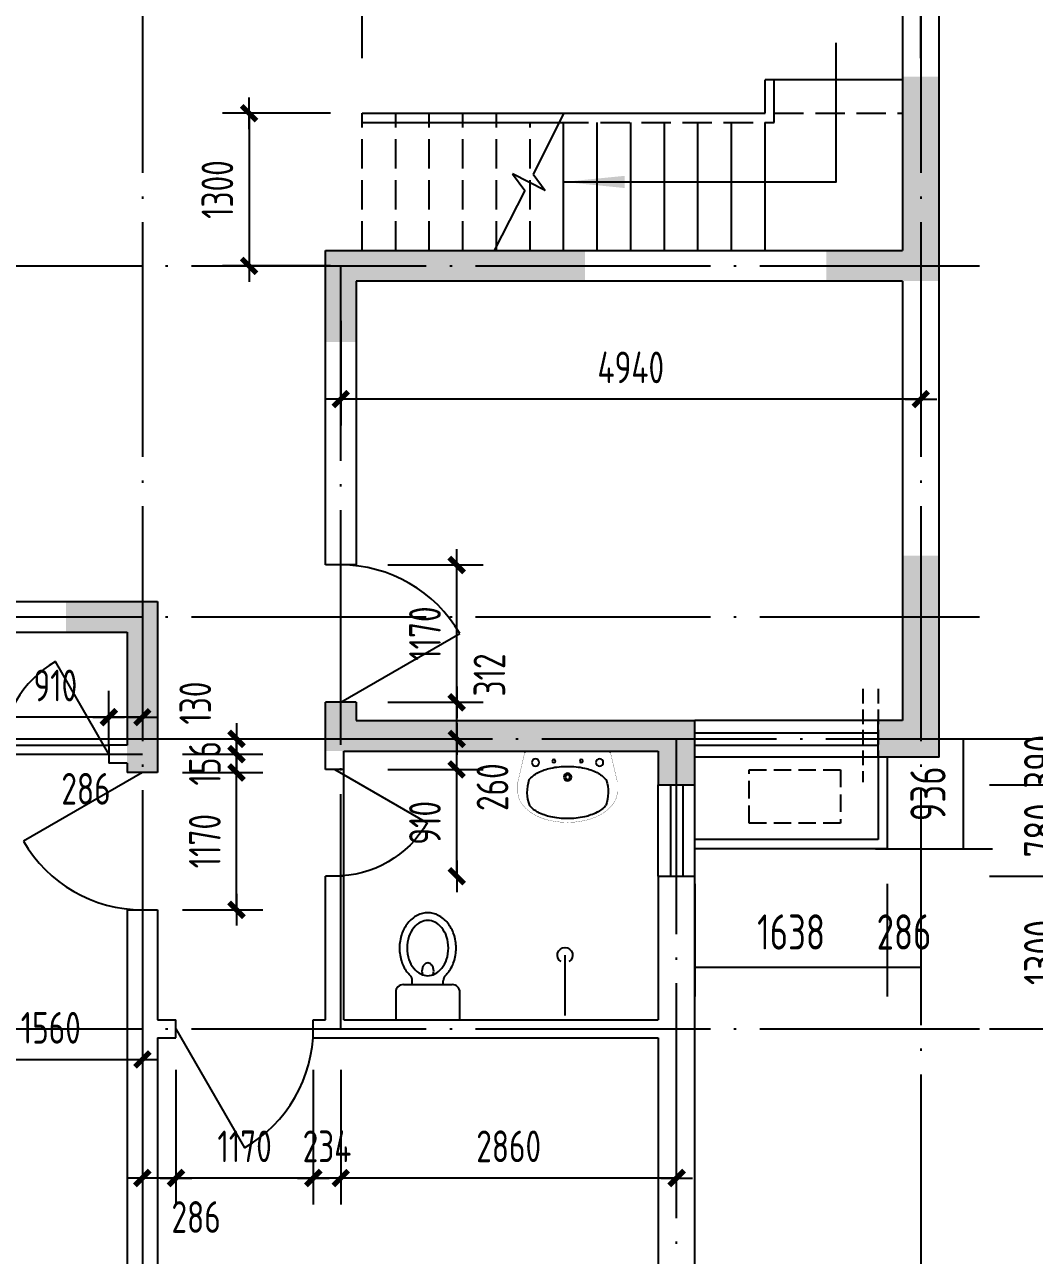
# Model space of a CAD drawing. Extents: x -726032 to 135930, y -151624 to 587044.
# Drawn here: x -323813 to -315213, y 466554 to 477039 of the extents above; entities that cross this region are included whole.
import ezdxf
from ezdxf.enums import TextEntityAlignment as Align

# ---------------------------------------------------------------- set-up
doc = ezdxf.new("R2010")
doc.units = 0
doc.header["$LTSCALE"] = 1000
doc.header["$MEASUREMENT"] = 0
doc.linetypes.add('DASH', pattern=[0.35, 0.25, -0.1])
doc.linetypes.add('DOTE', pattern=[2.42, 2, -0.2, 0.02, -0.2])
doc.layers.get('0').update_dxf_attribs({"linetype": 'CONTINUOUS'})
doc.layers.get('DEFPOINTS').update_dxf_attribs({"color": 1, "linetype": 'CONTINUOUS'})
for name, color, linetype in [('COLUMN', 170, 'CONTINUOUS'), ('DOTE', 8, 'DOTE'), ('GROUND', 45, 'CONTINUOUS'), ('LVTRY', 6, 'CONTINUOUS'), ('PUB_DIM', 245, 'CONTINUOUS'), ('ROOF', 4, 'CONTINUOUS'), ('STAIR', 42, 'CONTINUOUS'), ('WALL', 255, 'CONTINUOUS'), ('WINDOW', 155, 'CONTINUOUS'), ('WINDOW_TEXT', 7, 'CONTINUOUS'), ('空调', 245, 'CONTINUOUS')]:
    doc.layers.add(name, color=color, linetype=linetype)
doc.styles.add('DIM_FONT', font='isocp.shx', dxfattribs={"width": 0.8})
doc.styles.add('SIMPLEX', font='SIMPLEX.SHX')
doc.dimstyles.new('DIMA', dxfattribs={"dimtxt": 300, "dimasz": 1, "dimexe": 250, "dimexo": 300, "dimgap": 150, "dimtad": 1, "dimdec": 0, "dimzin": 0, "dimdsep": 46, "dimtxsty": 'DIM_FONT', "dimcen": 0.09, "dimse1": 1, "dimclrt": 142, "dimadec": 0, "dimazin": 0, "dimtfac": 1, "dimtdec": 0, "dimtix": 1, "dimtmove": 2, "dimatfit": 3, "dimfxl": 1, "dimtolj": 1, "dimtzin": 0, "dimarcsym": 0})
doc.dimstyles.new('DIMN', dxfattribs={"dimtxt": 300, "dimasz": 1, "dimexe": 250, "dimexo": 300, "dimgap": 150, "dimtad": 1, "dimdec": 0, "dimzin": 0, "dimdsep": 46, "dimtxsty": 'DIM_FONT', "dimcen": 0.09, "dimclrt": 142, "dimadec": 0, "dimazin": 0, "dimtfac": 1, "dimtdec": 0, "dimtix": 1, "dimtmove": 2, "dimatfit": 3, "dimfxl": 1, "dimtolj": 1, "dimtzin": 0, "dimarcsym": 0})

# ---------------------------------------------------------------- blocks, each defined once
blk = doc.blocks.new('_DBLK')
blk.add_line((-0.5, 0), (0, -0.866))
blk.add_arc((-0.5, 0), 1, 300, 0)
at = {"layer": 'WINDOW_TEXT', "style": 'SIMPLEX', "flags": 9}
blk.add_attdef('A', text='', height=1, dxfattribs=at).set_placement((0, 1.5), align=Align.MIDDLE)
blk = doc.blocks.new('_DIMX')
blk.add_line((-150, 0), (150, 0))
at = {"const_width": 50}
blk.add_lwpolyline([(-70, -70), (70, 70)], dxfattribs=at)
blk = doc.blocks.new('*D1740')
at = {"layer": 'DEFPOINTS', "color": 0, "transparency": 16777216}
for p in [(-324006, 471139), (-324006, 470628), (-323096, 470628)]:
    blk.add_point(p, dxfattribs=at)
at = {"layer": 'PUB_DIM', "color": 0, "lineweight": -2, "transparency": 16777216}
for p, q in [((-324006, 470898), (-324006, 471364)), ((-323097, 471139), (-324005, 471139))]:
    blk.add_line(p, q, dxfattribs=at)
at = {"layer": 'PUB_DIM', "color": 0, "lineweight": -2, "transparency": 16777216, "xscale": 0.9, "yscale": 0.9, "zscale": 0.9, "rotation": 180}
blk.add_blockref('_DIMX', (-324006, 471139), dxfattribs=at)
at = {"layer": 'PUB_DIM', "color": 0, "lineweight": -2, "transparency": 16777216, "xscale": 0.9, "yscale": 0.9, "zscale": 0.9}
blk.add_blockref('_DIMX', (-323096, 471139), dxfattribs=at)
at = {"layer": 'PUB_DIM', "color": 142, "transparency": 16777216, "insert": (-323551, 471409), "char_height": 270, "attachment_point": 5, "style": 'DIM_FONT'}
blk.add_mtext('\\A1;910', dxfattribs=at)
blk = doc.blocks.new('*D501')
at = {"layer": 'DEFPOINTS', "color": 0, "transparency": 16777216}
for p in [(-322810, 469094), (-324370, 468834), (-322810, 468223)]:
    blk.add_point(p, dxfattribs=at)
at = {"layer": 'PUB_DIM', "color": 0, "lineweight": -2, "transparency": 16777216}
for p, q in [((-322810, 468824), (-322810, 467998)), ((-324370, 468564), (-324370, 467998)), ((-324369, 468223), (-322811, 468223))]:
    blk.add_line(p, q, dxfattribs=at)
at = {"layer": 'PUB_DIM', "color": 0, "lineweight": -2, "transparency": 16777216, "xscale": 0.9, "yscale": 0.9, "zscale": 0.9, "rotation": 180}
blk.add_blockref('_DIMX', (-324370, 468223), dxfattribs=at)
at = {"layer": 'PUB_DIM', "color": 0, "lineweight": -2, "transparency": 16777216, "xscale": 0.9, "yscale": 0.9, "zscale": 0.9}
blk.add_blockref('_DIMX', (-322810, 468223), dxfattribs=at)
at = {"layer": 'PUB_DIM', "color": 142, "transparency": 16777216, "insert": (-323590, 468493), "char_height": 270, "attachment_point": 5, "style": 'DIM_FONT'}
blk.add_mtext('\\A1;1560', dxfattribs=at)
blk = doc.blocks.new('_WBLK')
for p, q in [((-0.5, 0.5), (0.5, 0.5)), ((0.5, 0.1667), (-0.5, 0.1667)), ((0.5, -0.1667), (-0.5, -0.1667)), ((-0.5, -0.5), (0.5, -0.5))]:
    blk.add_line(p, q)
at = {"layer": 'WINDOW_TEXT', "style": 'SIMPLEX', "flags": 9}
blk.add_attdef('A', text='', height=1, dxfattribs=at).set_placement((0, 1.5), align=Align.MIDDLE)
blk = doc.blocks.new('*D1347')
at = {"layer": 'DEFPOINTS', "color": 0, "transparency": 16777216}
for p in [(-315896, 470954), (-315896, 470564), (-314851, 470564)]:
    blk.add_point(p, dxfattribs=at)
at = {"layer": 'PUB_DIM', "color": 0, "lineweight": -2, "transparency": 16777216}
for p, q in [((-315596, 470954), (-314601, 470954)), ((-314851, 470955), (-314851, 470956)), ((-314851, 470954), (-314851, 470564)), ((-315596, 470564), (-314601, 470564)), ((-314851, 470563), (-314851, 470562))]:
    blk.add_line(p, q, dxfattribs=at)
at = {"layer": 'PUB_DIM', "color": 0, "transparency": 16777216}
for points in [[(-314851, 470955), (-314851, 470955), (-314851, 470954)], [(-314851, 470563), (-314851, 470563), (-314851, 470564)]]:
    blk.add_solid(points, dxfattribs=at)
at = {"layer": 'PUB_DIM', "color": 142, "transparency": 16777216, "insert": (-315151, 470759), "char_height": 300, "attachment_point": 5, "rotation": 90, "style": 'DIM_FONT'}
blk.add_mtext('\\A1;390', dxfattribs=at)
blk = doc.blocks.new('*D1348')
at = {"layer": 'DEFPOINTS', "color": 0, "transparency": 16777216}
for p in [(-316865, 470954), (-316865, 470018), (-315819, 470018)]:
    blk.add_point(p, dxfattribs=at)
at = {"layer": 'PUB_DIM', "color": 0, "lineweight": -2, "transparency": 16777216}
for p, q in [((-316565, 470954), (-315569, 470954)), ((-315819, 470953), (-315819, 470019)), ((-316565, 470018), (-315569, 470018))]:
    blk.add_line(p, q, dxfattribs=at)
at = {"layer": 'PUB_DIM', "color": 0, "transparency": 16777216}
for points in [[(-315819, 470953), (-315819, 470953), (-315819, 470954)], [(-315819, 470019), (-315819, 470019), (-315819, 470018)]]:
    blk.add_solid(points, dxfattribs=at)
at = {"layer": 'PUB_DIM', "color": 142, "transparency": 16777216, "insert": (-316119, 470486), "char_height": 300, "attachment_point": 5, "rotation": 90, "style": 'DIM_FONT'}
blk.add_mtext('\\A1;936', dxfattribs=at)
blk = doc.blocks.new('*D1349')
at = {"layer": 'DEFPOINTS', "color": 0, "transparency": 16777216}
for p in [(-316466, 470018), (-316180, 470018), (-316180, 469009)]:
    blk.add_point(p, dxfattribs=at)
at = {"layer": 'PUB_DIM', "color": 0, "lineweight": -2, "transparency": 16777216}
for p, q in [((-316466, 469718), (-316466, 468759)), ((-316180, 469718), (-316180, 468759)), ((-316467, 469009), (-316468, 469009)), ((-316466, 469009), (-316180, 469009)), ((-316179, 469009), (-316178, 469009))]:
    blk.add_line(p, q, dxfattribs=at)
at = {"layer": 'PUB_DIM', "color": 0, "transparency": 16777216}
for points in [[(-316467, 469010), (-316467, 469009), (-316466, 469009)], [(-316179, 469010), (-316179, 469009), (-316180, 469009)]]:
    blk.add_solid(points, dxfattribs=at)
at = {"layer": 'PUB_DIM', "color": 142, "transparency": 16777216, "insert": (-316323, 469309), "char_height": 300, "attachment_point": 5, "style": 'DIM_FONT'}
blk.add_mtext('\\A1;286', dxfattribs=at)
blk = doc.blocks.new('*D1350')
at = {"layer": 'DEFPOINTS', "color": 0, "transparency": 16777216}
for p in [(-315896, 470564), (-315896, 469784), (-314851, 469784)]:
    blk.add_point(p, dxfattribs=at)
at = {"layer": 'PUB_DIM', "color": 0, "lineweight": -2, "transparency": 16777216}
for p, q in [((-315596, 470564), (-314601, 470564)), ((-314851, 470563), (-314851, 469785)), ((-315596, 469784), (-314601, 469784))]:
    blk.add_line(p, q, dxfattribs=at)
at = {"layer": 'PUB_DIM', "color": 0, "transparency": 16777216}
for points in [[(-314851, 470563), (-314851, 470563), (-314851, 470564)], [(-314851, 469785), (-314851, 469785), (-314851, 469784)]]:
    blk.add_solid(points, dxfattribs=at)
at = {"layer": 'PUB_DIM', "color": 142, "transparency": 16777216, "insert": (-315151, 470174), "char_height": 300, "attachment_point": 5, "rotation": 90, "style": 'DIM_FONT'}
blk.add_mtext('\\A1;780', dxfattribs=at)
blk = doc.blocks.new('*D1351')
at = {"layer": 'DEFPOINTS', "color": 0, "transparency": 16777216}
for p in [(-315896, 469784), (-315896, 468484), (-314851, 468484)]:
    blk.add_point(p, dxfattribs=at)
at = {"layer": 'PUB_DIM', "color": 0, "lineweight": -2, "transparency": 16777216}
for p, q in [((-315596, 469784), (-314601, 469784)), ((-314851, 469783), (-314851, 468485)), ((-315596, 468484), (-314601, 468484))]:
    blk.add_line(p, q, dxfattribs=at)
at = {"layer": 'PUB_DIM', "color": 0, "transparency": 16777216}
for points in [[(-314851, 469783), (-314851, 469783), (-314851, 469784)], [(-314851, 468485), (-314851, 468485), (-314851, 468484)]]:
    blk.add_solid(points, dxfattribs=at)
at = {"layer": 'PUB_DIM', "color": 142, "transparency": 16777216, "insert": (-315151, 469134), "char_height": 300, "attachment_point": 5, "rotation": 90, "style": 'DIM_FONT'}
blk.add_mtext('\\A1;1300', dxfattribs=at)
blk = doc.blocks.new('_ARROW')
blk.add_solid([(0, 0), (-1, 0.1), (-1, -0.1)])
blk = doc.blocks.new('M_E11')
for p, q in [((-280, -10), (-280, 0)), ((280, 0), (280, -10)), ((-250.5, -188.9), (-250.5, -185.7)), ((-247.8, -182.8), (-250.2, -184.9))]:
    blk.add_line(p, q)
at = {"const_width": 1.5}
for points in [[(-280, 0), (280, 0)], [(-325.7, -199.5), (-280, -5)], [(325.7, -203.7), (280, -5)]]:
    blk.add_lwpolyline(points, dxfattribs=at)
for points in [[(253, -188.3, 0.098208), (193.2, -140.8, 0.066287), (110.4, -111.4, 0.052428), (0, -99.8, 0.052428), (-110.4, -111.4, 0.066287), (-193.2, -140.8, 0.093876), (-250.8, -185.7, 0.171377)], [(-249.5, -357.7, 0.091341), (-193.2, -401.2, 0.066287), (-110.4, -430.6, 0.052428), (0, -442.2, 0.052428), (110.4, -430.6, 0.066287), (193.2, -401.2, 0.091756), (249.7, -357.5, 0.171377)]]:
    blk.add_lwpolyline(points, format="xyb")
for points in [[(-325.7, -199.5, 0.008223), (-325.7, -203.7, 0.149285)], [(-325.7, -265.7, 0.149285), (-304.4, -336.6, 0.107079), (-230.9, -407.7, 0.075625), (-131, -450.5, 0.062436), (-0.8, -467.3, 0.062436), (129.6, -451.5, 0.075625), (229.8, -409.6, 0.107079), (303.8, -339.1, 0.149285), (325.7, -268.3, 0.005205), (325.7, -265.7, 0.086596)]]:
    blk.add_lwpolyline(points, format="xyb", dxfattribs=at)
at = {"const_width": 1.5, "flags": 128}
for points in [[(-325.7, -203.7), (-325.7, -268.3)], [(325.7, -203.7), (325.7, -268.3)]]:
    blk.add_lwpolyline(points, dxfattribs=at)
at = {"flags": 128}
for points in [[(-253, -188.3, 0.172546), (-249.7, -357.5, 0.726395)], [(253, -188.3, -0.172546), (249.7, -357.5, -0.726395)]]:
    blk.add_lwpolyline(points, format="xyb", dxfattribs=at)
for centre, radius in [((-210, -75), 24), ((-210, -75), 24), ((-210, -75), 24), ((-90, -65), 10), ((90, -65), 10), ((210, -75), 24), ((0, -170), 25), ((0, -170), 15)]:
    blk.add_circle(centre, radius)
blk.add_arc((-249.5, -185.7), 1, 131.32236, 180)
at = {"width": 0.8, "flags": 9}
for tag in ['XSIZE', 'YSIZE']:
    blk.add_attdef(tag, (0, 0), '', height=0.5, dxfattribs=at)
blk = doc.blocks.new('_LV5')
for p, q in [((210.1, 0), (-210.1, 0)), ((-210.1, 0), (-210.1, -180)), ((210.1, -180), (210.1, 0)), ((160.1, -230), (-160.1, -230)), ((-101.4, -230), (-101.4, -254.3)), ((101.4, -230), (101.4, -254.1))]:
    blk.add_line(p, q)
blk.add_lwpolyline([(-135.1, -469.4, 0.080312), (-123, -544.2, 0.089014), (-91.8, -601.5, 0.104918), (-45.6, -639.3, 0.119812), (0.1, -650.4, 0.119812), (45.8, -639.3, 0.104918), (92, -601.5, 0.089014), (123.2, -544.2, 0.080312), (135.3, -469.4, 0.080312), (123.2, -394.6, 0.089014), (92, -337.3, 0.104918), (45.8, -299.5, 0.119812), (0.1, -288.4, 0.119812), (-45.6, -299.5, 0.104918), (-91.8, -337.3, 0.089014), (-123, -394.6, 0.080312)], format="xyb", close=True)
for points in [[(-38.7, -318.5, 0.073567), (-35.6, -339.5, 0.084454), (-27.4, -356, 0.10642), (-14.1, -367.8, 0.129709), (0, -371.5, 0.129709), (14.1, -367.8, 0.10642), (27.4, -356, 0.084454), (35.6, -339.5, 0.073567), (38.7, -318.5, 0.073567), (35.6, -297.5, 0.014016), (34.7, -294.6, 0.10642)], [(-34.7, -294.7, 0.013578), (-35.6, -297.5, 0.073567), (-38.7, -318.5, 0.073567)]]:
    blk.add_lwpolyline(points, format="xyb")
for centre, radius, start, end in [((-160.1, -180), 50, 180, 270), ((160.1, -180), 50, 270, 0), ((52.2, -452.8), 234.6, 141.28635, 161.63333), ((20.4, -427.3), 193.8, 134.81437, 141.28635), ((-151.4, -254.3), 50, 314.81437, 0), ((151.4, -254.1), 50, 180, 225.25549), ((-20.2, -427.3), 193.8, 38.71365, 45.25549), ((-52, -452.8), 234.6, 18.36667, 38.71365), ((102.3, -469.4), 287.4, 161.63333, 180), ((-102.1, -469.4), 287.4, 0, 18.36667), ((102.3, -469.4), 287.4, 180, 198.36667), ((-102.1, -469.4), 287.4, 341.63333, 0), ((52.2, -486), 234.6, 198.36667, 218.71365), ((-52, -486), 234.6, 321.28635, 341.63333), ((20.4, -511.6), 193.8, 218.71365, 242.67141), ((-20.2, -511.6), 193.8, 297.32859, 321.28635), ((0.1, -550.8), 149.6, 242.67141, 270), ((0.1, -550.8), 149.6, 270, 297.32859)]:
    blk.add_arc(centre, radius, start, end)
blk = doc.blocks.new('_LV10')
blk.add_line((0, -37), (0, -432))
blk.add_arc((0, -432), 50, 121.03319, 58.96681)
blk = doc.blocks.new('*D2607')
at = {"layer": 'DEFPOINTS', "color": 0, "transparency": 16777216}
for p in [(-320990, 471266), (-320133, 471266), (-320990, 470954)]:
    blk.add_point(p, dxfattribs=at)
at = {"layer": 'PUB_DIM', "color": 0, "lineweight": -2, "transparency": 16777216}
for p, q in [((-320720, 471266), (-319908, 471266)), ((-320133, 470955), (-320133, 471265))]:
    blk.add_line(p, q, dxfattribs=at)
at = {"layer": 'PUB_DIM', "color": 0, "lineweight": -2, "transparency": 16777216, "xscale": 0.9, "yscale": 0.9, "zscale": 0.9}
for p, rotation in [((-320133, 471266), 90), ((-320133, 470954), 270)]:
    blk.add_blockref('_DIMX', p, dxfattribs=dict(at, rotation=rotation))
at = {"layer": 'PUB_DIM', "color": 142, "transparency": 16777216, "insert": (-319854, 471499), "char_height": 270, "attachment_point": 5, "rotation": 90, "style": 'DIM_FONT'}
blk.add_mtext('\\A1;312', dxfattribs=at)
blk = doc.blocks.new('*D2608')
at = {"layer": 'DEFPOINTS', "color": 0, "transparency": 16777216}
for p in [(-320990, 470954), (-320133, 470954), (-320990, 470694)]:
    blk.add_point(p, dxfattribs=at)
at = {"layer": 'PUB_DIM', "color": 0, "lineweight": -2, "transparency": 16777216}
for p, q in [((-320720, 470954), (-319908, 470954)), ((-320133, 470955), (-320133, 470956)), ((-320133, 470694), (-320133, 470954)), ((-320133, 470693), (-320133, 470692))]:
    blk.add_line(p, q, dxfattribs=at)
at = {"layer": 'PUB_DIM', "color": 0, "lineweight": -2, "transparency": 16777216, "xscale": 0.9, "yscale": 0.9, "zscale": 0.9}
for p, rotation in [((-320133, 470954), 270), ((-320133, 470694), 90)]:
    blk.add_blockref('_DIMX', p, dxfattribs=dict(at, rotation=rotation))
at = {"layer": 'PUB_DIM', "color": 142, "transparency": 16777216, "insert": (-319828, 470543), "char_height": 270, "attachment_point": 5, "rotation": 90, "style": 'DIM_FONT'}
blk.add_mtext('\\A1;260', dxfattribs=at)
blk = doc.blocks.new('*D2609')
at = {"layer": 'DEFPOINTS', "color": 0, "transparency": 16777216}
for p in [(-320990, 472436), (-320133, 472436), (-320990, 471266)]:
    blk.add_point(p, dxfattribs=at)
at = {"layer": 'PUB_DIM', "color": 0, "lineweight": -2, "transparency": 16777216}
for p, q in [((-320720, 472436), (-319908, 472436)), ((-320133, 471267), (-320133, 472435))]:
    blk.add_line(p, q, dxfattribs=at)
at = {"layer": 'PUB_DIM', "color": 0, "lineweight": -2, "transparency": 16777216, "xscale": 0.9, "yscale": 0.9, "zscale": 0.9}
for p, rotation in [((-320133, 472436), 90), ((-320133, 471266), 270)]:
    blk.add_blockref('_DIMX', p, dxfattribs=dict(at, rotation=rotation))
at = {"layer": 'PUB_DIM', "color": 142, "transparency": 16777216, "insert": (-320403, 471851), "char_height": 270, "attachment_point": 5, "rotation": 90, "style": 'DIM_FONT'}
blk.add_mtext('\\A1;1170', dxfattribs=at)
blk = doc.blocks.new('*D2610')
at = {"layer": 'DEFPOINTS', "color": 0, "transparency": 16777216}
for p in [(-320990, 470694), (-320133, 470694), (-320990, 469784)]:
    blk.add_point(p, dxfattribs=at)
at = {"layer": 'PUB_DIM', "color": 0, "lineweight": -2, "transparency": 16777216}
for p, q in [((-320720, 470694), (-319908, 470694)), ((-320133, 469785), (-320133, 470693))]:
    blk.add_line(p, q, dxfattribs=at)
at = {"layer": 'PUB_DIM', "color": 0, "lineweight": -2, "transparency": 16777216, "xscale": 0.9, "yscale": 0.9, "zscale": 0.9}
for p, rotation in [((-320133, 470694), 90), ((-320133, 469784), 270)]:
    blk.add_blockref('_DIMX', p, dxfattribs=dict(at, rotation=rotation))
at = {"layer": 'PUB_DIM', "color": 142, "transparency": 16777216, "insert": (-320403, 470239), "char_height": 270, "attachment_point": 5, "rotation": 90, "style": 'DIM_FONT'}
blk.add_mtext('\\A1;910', dxfattribs=at)
blk = doc.blocks.new('*D2611')
at = {"layer": 'DEFPOINTS', "color": 0, "transparency": 16777216}
for p in [(-321354, 468406), (-321120, 468406), (-321354, 467213)]:
    blk.add_point(p, dxfattribs=at)
at = {"layer": 'PUB_DIM', "color": 0, "lineweight": -2, "transparency": 16777216}
for p, q in [((-321354, 468136), (-321354, 466988)), ((-321355, 467213), (-321356, 467213)), ((-321120, 467213), (-321354, 467213)), ((-321119, 467213), (-321118, 467213))]:
    blk.add_line(p, q, dxfattribs=at)
at = {"layer": 'PUB_DIM', "color": 0, "lineweight": -2, "transparency": 16777216, "xscale": 0.9, "yscale": 0.9, "zscale": 0.9}
blk.add_blockref('_DIMX', (-321354, 467213), dxfattribs=at)
at = {"layer": 'PUB_DIM', "color": 0, "lineweight": -2, "transparency": 16777216, "xscale": 0.9, "yscale": 0.9, "zscale": 0.9, "rotation": 180}
blk.add_blockref('_DIMX', (-321120, 467213), dxfattribs=at)
at = {"layer": 'PUB_DIM', "color": 142, "transparency": 16777216, "insert": (-321237, 467483), "char_height": 270, "attachment_point": 5, "style": 'DIM_FONT'}
blk.add_mtext('\\A1;234', dxfattribs=at)
blk = doc.blocks.new('*D2612')
at = {"layer": 'DEFPOINTS', "color": 0, "transparency": 16777216}
for p in [(-323096, 471139), (-323096, 470628), (-322810, 470628)]:
    blk.add_point(p, dxfattribs=at)
at = {"layer": 'PUB_DIM', "color": 0, "lineweight": -2, "transparency": 16777216}
for p, q in [((-323096, 470898), (-323096, 471364)), ((-322811, 471139), (-323095, 471139))]:
    blk.add_line(p, q, dxfattribs=at)
at = {"layer": 'PUB_DIM', "color": 0, "lineweight": -2, "transparency": 16777216, "xscale": 0.9, "yscale": 0.9, "zscale": 0.9, "rotation": 180}
blk.add_blockref('_DIMX', (-323096, 471139), dxfattribs=at)
at = {"layer": 'PUB_DIM', "color": 0, "lineweight": -2, "transparency": 16777216, "xscale": 0.9, "yscale": 0.9, "zscale": 0.9}
blk.add_blockref('_DIMX', (-322810, 471139), dxfattribs=at)
at = {"layer": 'PUB_DIM', "color": 142, "transparency": 16777216, "insert": (-323290, 470529), "char_height": 270, "attachment_point": 5, "style": 'DIM_FONT'}
blk.add_mtext('\\A1;286', dxfattribs=at)
blk = doc.blocks.new('*D2613')
at = {"layer": 'DEFPOINTS', "color": 0, "transparency": 16777216}
for p in [(-322810, 468406), (-322524, 468406), (-322810, 467213)]:
    blk.add_point(p, dxfattribs=at)
at = {"layer": 'PUB_DIM', "color": 0, "lineweight": -2, "transparency": 16777216}
for p, q in [((-322810, 468136), (-322810, 466988)), ((-322525, 467213), (-322809, 467213))]:
    blk.add_line(p, q, dxfattribs=at)
at = {"layer": 'PUB_DIM', "color": 0, "lineweight": -2, "transparency": 16777216, "xscale": 0.9, "yscale": 0.9, "zscale": 0.9, "rotation": 180}
blk.add_blockref('_DIMX', (-322810, 467213), dxfattribs=at)
at = {"layer": 'PUB_DIM', "color": 0, "lineweight": -2, "transparency": 16777216, "xscale": 0.9, "yscale": 0.9, "zscale": 0.9}
blk.add_blockref('_DIMX', (-322524, 467213), dxfattribs=at)
at = {"layer": 'PUB_DIM', "color": 142, "transparency": 16777216, "insert": (-322352, 466881), "char_height": 270, "attachment_point": 5, "style": 'DIM_FONT'}
blk.add_mtext('\\A1;286', dxfattribs=at)
blk = doc.blocks.new('*D2614')
at = {"layer": 'DEFPOINTS', "color": 0, "transparency": 16777216}
for p in [(-322738, 470824), (-322008, 470824), (-322738, 470668)]:
    blk.add_point(p, dxfattribs=at)
at = {"layer": 'PUB_DIM', "color": 0, "lineweight": -2, "transparency": 16777216}
for p, q in [((-322468, 470824), (-321783, 470824)), ((-322008, 470825), (-322008, 470826)), ((-322008, 470668), (-322008, 470824)), ((-322008, 470667), (-322008, 470666))]:
    blk.add_line(p, q, dxfattribs=at)
at = {"layer": 'PUB_DIM', "color": 0, "lineweight": -2, "transparency": 16777216, "xscale": 0.9, "yscale": 0.9, "zscale": 0.9}
for p, rotation in [((-322008, 470824), 270), ((-322008, 470668), 90)]:
    blk.add_blockref('_DIMX', p, dxfattribs=dict(at, rotation=rotation))
at = {"layer": 'PUB_DIM', "color": 142, "transparency": 16777216, "insert": (-322278, 470746), "char_height": 270, "attachment_point": 5, "rotation": 90, "style": 'DIM_FONT'}
blk.add_mtext('\\A1;156', dxfattribs=at)
blk = doc.blocks.new('*D1354')
at = {"layer": 'DEFPOINTS', "color": 0, "transparency": 16777216}
for p in [(-322738, 470954), (-322008, 470954), (-322738, 470824)]:
    blk.add_point(p, dxfattribs=at)
at = {"layer": 'PUB_DIM', "color": 0, "lineweight": -2, "transparency": 16777216}
for p, q in [((-322468, 470954), (-321783, 470954)), ((-322008, 470955), (-322008, 470956)), ((-322008, 470824), (-322008, 470954)), ((-322468, 470824), (-321783, 470824)), ((-322008, 470823), (-322008, 470822))]:
    blk.add_line(p, q, dxfattribs=at)
at = {"layer": 'PUB_DIM', "color": 0, "lineweight": -2, "transparency": 16777216, "xscale": 0.9, "yscale": 0.9, "zscale": 0.9}
for p, rotation in [((-322008, 470954), 270), ((-322008, 470824), 90)]:
    blk.add_blockref('_DIMX', p, dxfattribs=dict(at, rotation=rotation))
at = {"layer": 'PUB_DIM', "color": 142, "transparency": 16777216, "insert": (-322359, 471259), "char_height": 270, "attachment_point": 5, "rotation": 90, "style": 'DIM_FONT'}
blk.add_mtext('\\A1;130', dxfattribs=at)
blk = doc.blocks.new('*D1355')
at = {"layer": 'DEFPOINTS', "color": 0, "transparency": 16777216}
for p in [(-322738, 470668), (-322008, 470668), (-322738, 469498)]:
    blk.add_point(p, dxfattribs=at)
at = {"layer": 'PUB_DIM', "color": 0, "lineweight": -2, "transparency": 16777216}
for p, q in [((-322468, 470668), (-321783, 470668)), ((-322008, 469499), (-322008, 470667)), ((-322468, 469498), (-321783, 469498))]:
    blk.add_line(p, q, dxfattribs=at)
at = {"layer": 'PUB_DIM', "color": 0, "lineweight": -2, "transparency": 16777216, "xscale": 0.9, "yscale": 0.9, "zscale": 0.9}
for p, rotation in [((-322008, 470668), 90), ((-322008, 469498), 270)]:
    blk.add_blockref('_DIMX', p, dxfattribs=dict(at, rotation=rotation))
at = {"layer": 'PUB_DIM', "color": 142, "transparency": 16777216, "insert": (-322278, 470083), "char_height": 270, "attachment_point": 5, "rotation": 90, "style": 'DIM_FONT'}
blk.add_mtext('\\A1;1170', dxfattribs=at)
blk = doc.blocks.new('*D2615')
at = {"layer": 'DEFPOINTS', "color": 0, "transparency": 16777216}
for p in [(-322524, 468406), (-321354, 468406), (-322524, 467213)]:
    blk.add_point(p, dxfattribs=at)
at = {"layer": 'PUB_DIM', "color": 0, "lineweight": -2, "transparency": 16777216}
for p, q in [((-322524, 468136), (-322524, 466988)), ((-321355, 467213), (-322523, 467213))]:
    blk.add_line(p, q, dxfattribs=at)
at = {"layer": 'PUB_DIM', "color": 0, "lineweight": -2, "transparency": 16777216, "xscale": 0.9, "yscale": 0.9, "zscale": 0.9, "rotation": 180}
blk.add_blockref('_DIMX', (-322524, 467213), dxfattribs=at)
at = {"layer": 'PUB_DIM', "color": 0, "lineweight": -2, "transparency": 16777216, "xscale": 0.9, "yscale": 0.9, "zscale": 0.9}
blk.add_blockref('_DIMX', (-321354, 467213), dxfattribs=at)
at = {"layer": 'PUB_DIM', "color": 142, "transparency": 16777216, "insert": (-321939, 467483), "char_height": 270, "attachment_point": 5, "style": 'DIM_FONT'}
blk.add_mtext('\\A1;1170', dxfattribs=at)
blk = doc.blocks.new('*D1356')
at = {"layer": 'DEFPOINTS', "color": 0, "transparency": 16777216}
for p in [(-320938, 476284), (-321901, 474984), (-320938, 474984)]:
    blk.add_point(p, dxfattribs=at)
at = {"layer": 'PUB_DIM', "color": 0, "lineweight": -2, "transparency": 16777216}
for p, q in [((-321208, 476284), (-322126, 476284)), ((-321901, 476283), (-321901, 474985)), ((-321208, 474984), (-322126, 474984))]:
    blk.add_line(p, q, dxfattribs=at)
at = {"layer": 'PUB_DIM', "color": 0, "lineweight": -2, "transparency": 16777216, "xscale": 0.9, "yscale": 0.9, "zscale": 0.9}
for p, rotation in [((-321901, 476284), 90), ((-321901, 474984), 270)]:
    blk.add_blockref('_DIMX', p, dxfattribs=dict(at, rotation=rotation))
at = {"layer": 'PUB_DIM', "color": 142, "transparency": 16777216, "insert": (-322171, 475634), "char_height": 270, "attachment_point": 5, "rotation": 90, "style": 'DIM_FONT'}
blk.add_mtext('\\A1;1300', dxfattribs=at)
blk = doc.blocks.new('*D1357')
at = {"layer": 'DEFPOINTS', "color": 0, "transparency": 16777216}
for p in [(-320938, 477856), (-320938, 476484), (-316180, 476484)]:
    blk.add_point(p, dxfattribs=at)
at = {"layer": 'PUB_DIM', "color": 0, "lineweight": -2, "transparency": 16777216}
for p, q in [((-320938, 476754), (-320938, 478081)), ((-316180, 476754), (-316180, 478081)), ((-316181, 477856), (-320937, 477856))]:
    blk.add_line(p, q, dxfattribs=at)
at = {"layer": 'PUB_DIM', "color": 0, "lineweight": -2, "transparency": 16777216, "xscale": 0.9, "yscale": 0.9, "zscale": 0.9, "rotation": 180}
blk.add_blockref('_DIMX', (-320938, 477856), dxfattribs=at)
at = {"layer": 'PUB_DIM', "color": 0, "lineweight": -2, "transparency": 16777216, "xscale": 0.9, "yscale": 0.9, "zscale": 0.9}
blk.add_blockref('_DIMX', (-316180, 477856), dxfattribs=at)
at = {"layer": 'PUB_DIM', "color": 142, "transparency": 16777216, "insert": (-318559, 478126), "char_height": 270, "attachment_point": 5, "style": 'DIM_FONT'}
blk.add_mtext('\\A1;4758', dxfattribs=at)
blk = doc.blocks.new('*D1358')
at = {"layer": 'DEFPOINTS', "color": 0, "transparency": 16777216}
for p in [(-318104, 470018), (-316466, 470018), (-316466, 469009)]:
    blk.add_point(p, dxfattribs=at)
at = {"layer": 'PUB_DIM', "color": 0, "lineweight": -2, "transparency": 16777216}
for p, q in [((-318104, 469718), (-318104, 468759)), ((-316466, 469718), (-316466, 468759)), ((-318103, 469009), (-316467, 469009))]:
    blk.add_line(p, q, dxfattribs=at)
at = {"layer": 'PUB_DIM', "color": 0, "transparency": 16777216}
for points in [[(-318103, 469010), (-318103, 469009), (-318104, 469009)], [(-316467, 469010), (-316467, 469009), (-316466, 469009)]]:
    blk.add_solid(points, dxfattribs=at)
at = {"layer": 'PUB_DIM', "color": 142, "transparency": 16777216, "insert": (-317285, 469309), "char_height": 300, "attachment_point": 5, "style": 'DIM_FONT'}
blk.add_mtext('\\A1;1638', dxfattribs=at)
blk = doc.blocks.new('*D2616')
at = {"layer": 'DEFPOINTS', "color": 0, "transparency": 16777216}
for p in [(-321120, 474786), (-316180, 474786), (-321120, 473849)]:
    blk.add_point(p, dxfattribs=at)
at = {"layer": 'PUB_DIM', "color": 0, "lineweight": -2, "transparency": 16777216}
for p, q in [((-321120, 474516), (-321120, 473624)), ((-316181, 473849), (-321119, 473849))]:
    blk.add_line(p, q, dxfattribs=at)
at = {"layer": 'PUB_DIM', "color": 0, "lineweight": -2, "transparency": 16777216, "xscale": 0.9, "yscale": 0.9, "zscale": 0.9, "rotation": 180}
blk.add_blockref('_DIMX', (-321120, 473849), dxfattribs=at)
at = {"layer": 'PUB_DIM', "color": 0, "lineweight": -2, "transparency": 16777216, "xscale": 0.9, "yscale": 0.9, "zscale": 0.9}
blk.add_blockref('_DIMX', (-316180, 473849), dxfattribs=at)
at = {"layer": 'PUB_DIM', "color": 142, "transparency": 16777216, "insert": (-318650, 474119), "char_height": 270, "attachment_point": 5, "style": 'DIM_FONT'}
blk.add_mtext('\\A1;4940', dxfattribs=at)
blk = doc.blocks.new('*D2617')
at = {"layer": 'DEFPOINTS', "color": 0, "transparency": 16777216}
for p in [(-321120, 468406), (-318260, 468406), (-321120, 467213)]:
    blk.add_point(p, dxfattribs=at)
at = {"layer": 'PUB_DIM', "color": 0, "lineweight": -2, "transparency": 16777216}
for p, q in [((-321120, 468136), (-321120, 466988)), ((-318261, 467213), (-321119, 467213))]:
    blk.add_line(p, q, dxfattribs=at)
at = {"layer": 'PUB_DIM', "color": 0, "lineweight": -2, "transparency": 16777216, "xscale": 0.9, "yscale": 0.9, "zscale": 0.9, "rotation": 180}
blk.add_blockref('_DIMX', (-321120, 467213), dxfattribs=at)
at = {"layer": 'PUB_DIM', "color": 0, "lineweight": -2, "transparency": 16777216, "xscale": 0.9, "yscale": 0.9, "zscale": 0.9}
blk.add_blockref('_DIMX', (-318260, 467213), dxfattribs=at)
at = {"layer": 'PUB_DIM', "color": 142, "transparency": 16777216, "insert": (-319690, 467483), "char_height": 270, "attachment_point": 5, "style": 'DIM_FONT'}
blk.add_mtext('\\A1;2860', dxfattribs=at)

msp = doc.modelspace()

# ---------------------------------------------------------------- linework, layer by layer
at = {"layer": 'COLUMN'}
for points in [[(-316335.9, 475114), (-316335.9, 476596), (-316023.9, 474854), (-316023.9, 476596)], [(-321249.9, 475114), (-321249.9, 474334), (-320989.9, 474854), (-320989.9, 474334)], [(-321249.9, 475114), (-320989.9, 474854), (-319039.9, 475114), (-319039.9, 474854)], [(-316985.9, 475114), (-316985.9, 474854), (-316335.9, 475114), (-316023.9, 474854)], [(-316335.9, 472514), (-316335.9, 471110), (-316023.9, 472514), (-316023.9, 470798)], [(-323459.9, 472124.4), (-323459.9, 471864), (-322679.9, 472124), (-322939.9, 471864)], [(-322939.9, 471864), (-322939.9, 470668), (-322679.9, 472124), (-322679.9, 470668)], [(-321249.9, 471266), (-321249.9, 470850), (-320989.9, 471266), (-320989.9, 471110)], [(-321249.9, 470850), (-320989.9, 471110), (-318415.9, 470850), (-318103.9, 471110)], [(-318415.9, 470850), (-318415.9, 470564), (-318103.9, 471110), (-318103.9, 470564)], [(-316543.9, 471110), (-316543.9, 470798), (-316335.9, 471110), (-316023.9, 470798)]]:
    msp.add_solid(points, dxfattribs=at)
at = {"layer": 'DOTE'}
for p, q in [((-322809.9, 487455.9), (-322809.9, 459611.9)), ((-316179.9, 487455.9), (-316179.9, 459611.9)), ((-385312.2, 474984), (-315680.4, 474984)), ((-321119.9, 468484), (-321119.9, 474984)), ((-385312.2, 471994), (-315680.4, 471994)), ((-384748.6, 470954), (-315680.4, 470954)), ((-318259.9, 459611.9), (-318259.9, 470954)), ((-324369.9, 470824), (-322809.9, 470824)), ((-385312.2, 468484), (-315680.4, 468484))]:
    msp.add_line(p, q, dxfattribs=at)
at = {"layer": 'GROUND'}
for p, q in [((-324005.9, 470902), (-323095.9, 470902)), ((-321093.9, 469784), (-321093.9, 470694))]:
    msp.add_line(p, q, dxfattribs=at)
at = {"layer": 'PUB_DIM'}
msp.add_lwpolyline([(-319221.9, 475699), (-316900.6, 475699), (-316900.6, 476884.2)], dxfattribs=at)
at = {"layer": 'ROOF'}
for p, q in [((-316543.9, 470798), (-316543.9, 470096)), ((-316465.9, 470798), (-316465.9, 470018)), ((-316543.9, 470096), (-318103.9, 470096)), ((-316465.9, 470018), (-318103.9, 470018))]:
    msp.add_line(p, q, dxfattribs=at)
at = {"layer": 'STAIR'}
for p, q in [((-316335.9, 476570), (-317505.9, 476570)), ((-317505.9, 476284), (-317505.9, 476570)), ((-317427.9, 476206), (-317427.9, 476570)), ((-320937.9, 476284), (-317505.9, 476284)), ((-319219.6, 476284), (-319482.6, 475766.3)), ((-320937.9, 476206), (-319260.7, 476206)), ((-319221.9, 475114), (-319221.9, 476206)), ((-318935.9, 475114), (-318935.9, 476206)), ((-318649.9, 475114), (-318649.9, 476206)), ((-318363.9, 475114), (-318363.9, 476206)), ((-318077.9, 475114), (-318077.9, 476206)), ((-317791.9, 475114), (-317791.9, 476206)), ((-317505.9, 475114), (-317505.9, 476206)), ((-319657, 475767.4), (-319553.2, 475627.2)), ((-319378.8, 475626.1), (-319657, 475767.4)), ((-319482.6, 475766.3), (-319378.8, 475626.1)), ((-319553.2, 475627.2), (-319813.9, 475114))]:
    msp.add_line(p, q, dxfattribs=at)
at = {"layer": 'STAIR', "linetype": 'DASH'}
for p, q in [((-320937.9, 475114), (-320937.9, 476284)), ((-320651.9, 475114), (-320651.9, 476284)), ((-320365.9, 475114), (-320365.9, 476284)), ((-320079.9, 475114), (-320079.9, 476284)), ((-319793.9, 475114), (-319793.9, 476284)), ((-317427.9, 476284), (-316335.9, 476284)), ((-319507.9, 475114), (-319507.9, 476206)), ((-319259.2, 476206), (-317427.9, 476206))]:
    msp.add_line(p, q, dxfattribs=at)
at = {"layer": 'WALL'}
for p, q in [((-316023.9, 470798), (-316023.9, 480990)), ((-316335.9, 480678), (-316335.9, 475114)), ((-321249.9, 472436), (-321249.9, 475114)), ((-321249.9, 475114), (-316335.9, 475114)), ((-320989.9, 474854), (-320989.9, 472436)), ((-316335.9, 474854), (-320989.9, 474854)), ((-316335.9, 474854), (-316335.9, 471110)), ((-320989.9, 472436), (-321249.9, 472436)), ((-325929.9, 472124), (-322679.9, 472124)), ((-322679.9, 472124), (-322679.9, 470668)), ((-327359.9, 471864), (-322939.9, 471864)), ((-322939.9, 471864), (-322939.9, 470902)), ((-320989.9, 471266), (-321249.9, 471266)), ((-321249.9, 470694), (-321249.9, 471266)), ((-320989.9, 471266), (-320989.9, 471110)), ((-320989.9, 471110), (-318103.9, 471110)), ((-318103.9, 470564), (-318103.9, 471110)), ((-316335.9, 471110), (-316543.9, 471110)), ((-316543.9, 470798), (-316543.9, 471110)), ((-323095.9, 470902), (-323095.9, 470746)), ((-322939.9, 470902), (-323095.9, 470902)), ((-321093.9, 470850), (-318415.9, 470850)), ((-321093.9, 470694), (-321093.9, 470850)), ((-318415.9, 470850), (-318415.9, 470564)), ((-316023.9, 470798), (-316543.9, 470798)), ((-322939.9, 470746), (-323095.9, 470746)), ((-322939.9, 470746), (-322939.9, 470668)), ((-321093.9, 470694), (-321249.9, 470694)), ((-322679.9, 470668), (-322939.9, 470668)), ((-318415.9, 470564), (-318103.9, 470564)), ((-321093.9, 469784), (-321249.9, 469784)), ((-321249.9, 468562), (-321249.9, 469784)), ((-321093.9, 468562), (-321093.9, 469784)), ((-318415.9, 469784), (-318415.9, 468562)), ((-318415.9, 469784), (-318103.9, 469784)), ((-318103.9, 462998), (-318103.9, 469784)), ((-322939.9, 469498), (-322679.9, 469498)), ((-322939.9, 469498), (-322939.9, 463310)), ((-322679.9, 469498), (-322679.9, 468562)), ((-322679.9, 468562), (-322523.9, 468562)), ((-322523.9, 468406), (-322523.9, 468562)), ((-321353.9, 468562), (-321249.9, 468562)), ((-321353.9, 468406), (-321353.9, 468562)), ((-321093.9, 468562), (-318415.9, 468562)), ((-322679.9, 468406), (-322679.9, 463310)), ((-322679.9, 468406), (-322523.9, 468406)), ((-321353.9, 468406), (-318415.9, 468406)), ((-318415.9, 468406), (-318415.9, 463310))]:
    msp.add_line(p, q, dxfattribs=at)
at = {"layer": '空调', "linetype": 'DASH', "ltscale": 0.5}
for p, q in [((-316673.9, 471379.9), (-316673.9, 470585.8)), ((-316543.9, 471379.9), (-316543.9, 470585.8))]:
    msp.add_line(p, q, dxfattribs=at)
at = {"layer": '空调', "linetype": 'DASH', "ltscale": 0.6}
msp.add_lwpolyline([(-316863, 470236.6), (-317643, 470236.6), (-317643, 470691.6), (-316863, 470691.6)], close=True, dxfattribs=at)

# ---------------------------------------------------------------- block references
at = {"layer": 'LVTRY', "xscale": -1.299999999999272, "yscale": 1.30000000000291, "zscale": 1.3}
msp.add_blockref('M_E11', (-319188.5, 470850), dxfattribs=at)
at = {"layer": 'LVTRY', "rotation": 180}
for name, p, xscale, yscale, zscale in [('_LV5', (-320378.9, 468562), 1.299999999999272, 1.299999999999272, 1.299999999999272), ('_LV10', (-319210.4, 468550.4), -1.299999999999272, 1.30000000000291, 1.3)]:
    msp.add_blockref(name, p, dxfattribs=dict(at, xscale=xscale, yscale=yscale, zscale=zscale))
at = {"layer": 'PUB_DIM', "xscale": -520, "yscale": 520, "zscale": 520}
msp.add_blockref('_ARROW', (-319221.9, 475699), dxfattribs=at)
at = {"layer": 'WINDOW'}
for name, p, xscale, yscale, zscale, rotation in [('_DBLK', (-321119.9, 471851), 1170, 1170, 1170, 90), ('_DBLK', (-321171.9, 470239), -910, 910, 910, 90), ('_DBLK', (-322809.9, 470083), -1170, -1170, 1170, 90), ('_WBLK', (-318259.9, 470174), -780, 312, 780, 270), ('_DBLK', (-321938.9, 468484), -1170, -1170, 1170, 180)]:
    msp.add_blockref(name, p, dxfattribs=dict(at, xscale=xscale, yscale=yscale, zscale=zscale, rotation=rotation))
for name, p, xscale, yscale, zscale in [('_DBLK', (-323550.9, 470824), -910, -910, 910), ('_WBLK', (-317323.9, 470954), -1560, 312, 1560)]:
    msp.add_blockref(name, p, dxfattribs=dict(at, xscale=xscale, yscale=yscale, zscale=zscale))

# ---------------------------------------------------------------- dimensions: what is measured, and where the dimension line sits
at = {"layer": 'PUB_DIM'}
for base, p1, p2, picture, middle in [((-320937.9, 477856.3), (-316179.9, 476483.7), (-320937.9, 476483.7), '*D1357', (-318558.9, 478126.3)), ((-322809.9, 468223.1), (-324369.9, 468833.8), (-322809.9, 469093.8), '*D501', (-323589.9, 468493.1))]:
    dim = msp.add_linear_dim(base=base, p1=p1, p2=p2, dimstyle='DIMN', override={"dimscale": 0.9, "dimblk1": '_DIMX', "dimblk2": '_DIMX', "dimsah": 1}, dxfattribs=at)
    dim.commit()
    dim.dimension.update_dxf_attribs({"geometry": picture, "text_midpoint": middle})
for base, p1, p2, angle, dimstyle, picture, middle in [((-321900.9, 474984), (-320937.9, 476284), (-320937.9, 474984), 270, 'DIMN', '*D1356', (-322170.9, 475634)), ((-321119.9, 473848.8), (-316179.9, 474785.8), (-321119.9, 474785.8), 180, 'DIMA', '*D2616', (-318649.9, 474118.8))]:
    dim = msp.add_linear_dim(base=base, p1=p1, p2=p2, angle=angle, dimstyle=dimstyle, override={"dimscale": 0.9, "dimblk1": '_DIMX', "dimblk2": '_DIMX', "dimsah": 1}, dxfattribs=at)
    dim.commit()
    dim.dimension.update_dxf_attribs({"geometry": picture, "text_midpoint": middle})
for p1, p2, distance, dimstyle, picture, middle in [((-320989.9, 471266), (-320989.9, 472436), -857.1, 'DIMA', '*D2609', (-320402.7, 471851)), ((-323095.9, 470628.3), (-324005.9, 470628.3), -510.9, 'DIMA', '*D1740', (-323550.9, 471409.2)), ((-322737.8, 470668), (-322737.8, 470824), -730.2, 'DIMA', '*D2614', (-322277.6, 470746)), ((-322737.8, 469498), (-322737.8, 470668), -730.2, 'DIMN', '*D1355', (-322277.6, 470083)), ((-320989.9, 469784), (-320989.9, 470694), -857.1, 'DIMA', '*D2610', (-320402.7, 470239)), ((-321353.9, 468406), (-322523.9, 468406), 1192.9, 'DIMA', '*D2615', (-321938.9, 467483.1)), ((-321119.9, 468406), (-321353.9, 468406), 1192.9, 'DIMA', '*D2611', (-321236.9, 467483.1)), ((-318259.9, 468406), (-321119.9, 468406), 1192.9, 'DIMA', '*D2617', (-319689.9, 467483.1))]:
    dim = msp.add_aligned_dim(p1=p1, p2=p2, distance=distance, dimstyle=dimstyle, override={"dimscale": 0.9, "dimblk1": '_DIMX', "dimblk2": '_DIMX', "dimsah": 1}, dxfattribs=at)
    dim.commit()
    dim.dimension.update_dxf_attribs({"geometry": picture, "text_midpoint": middle})
for base, p1, p2, angle, dimstyle, picture, middle in [((-320132.7, 471266), (-320989.9, 470954), (-320989.9, 471266), 90, 'DIMA', '*D2607', (-319854, 471498.9)), ((-322007.6, 470954), (-322737.8, 470824), (-322737.8, 470954), 90, 'DIMN', '*D1354', (-322358.6, 471259.3)), ((-323095.9, 471139.2), (-322809.9, 470628.3), (-323095.9, 470628.3), 180, 'DIMA', '*D2612', (-323289.9, 470528.5)), ((-320132.7, 470954), (-320989.9, 470694), (-320989.9, 470954), 90, 'DIMA', '*D2608', (-319828.5, 470542.7)), ((-322809.9, 467213.1), (-322523.9, 468406), (-322809.9, 468406), 180, 'DIMA', '*D2613', (-322352.3, 466881.2))]:
    dim = msp.add_linear_dim(base=base, p1=p1, p2=p2, angle=angle, dimstyle=dimstyle, override={"dimscale": 0.9, "dimblk1": '_DIMX', "dimblk2": '_DIMX', "dimsah": 1}, dxfattribs=at)
    dim.commit()
    dim.dimension.update_dxf_attribs({"geometry": picture, "text_midpoint": middle, "dimtype": 161})
for base, p1, p2, picture, middle in [((-314850.7, 470564), (-315896.4, 470954), (-315896.4, 470564), '*D1347', (-315150.7, 470759)), ((-315819.3, 470018), (-316865.1, 470954), (-316865.1, 470018), '*D1348', (-316119.3, 470486)), ((-314850.7, 469784), (-315896.4, 470564), (-315896.4, 469784), '*D1350', (-315150.7, 470174)), ((-314850.7, 468484), (-315896.4, 469784), (-315896.4, 468484), '*D1351', (-315150.7, 469134))]:
    dim = msp.add_linear_dim(base=base, p1=p1, p2=p2, angle=270, dimstyle='DIMN', dxfattribs=at)
    dim.commit()
    dim.dimension.update_dxf_attribs({"geometry": picture, "text_midpoint": middle})
for base, p1, p2, picture, middle in [((-316465.9, 469009.4), (-318103.9, 470018), (-316465.9, 470018), '*D1358', (-317284.9, 469309.4)), ((-316179.9, 469009.4), (-316465.9, 470018), (-316179.9, 470018), '*D1349', (-316322.9, 469309.5))]:
    dim = msp.add_linear_dim(base=base, p1=p1, p2=p2, dimstyle='DIMN', dxfattribs=at)
    dim.commit()
    dim.dimension.update_dxf_attribs({"geometry": picture, "text_midpoint": middle})

doc.saveas('drawing.dxf')
